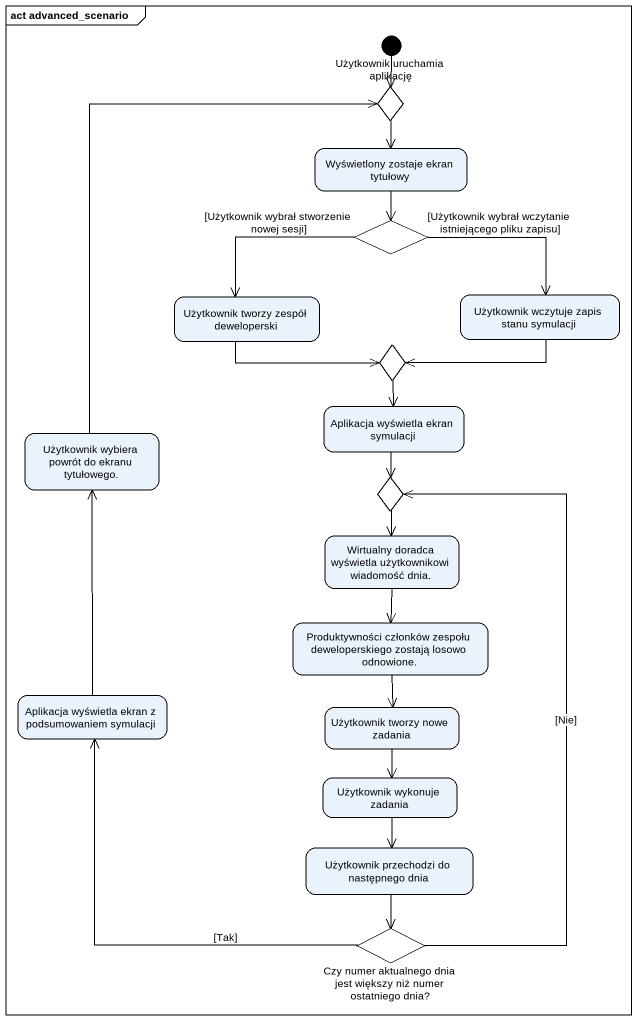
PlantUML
@startuml
mainframe act advanced_scenario
hide empty description
state "Użytkownik uruchamia aplikację" as Użytkownik_uruchamia <<start>>
state choice1 <<choice>>
state "Wyświetlony zostaje ekran tytułowy" as Wyświetlony_zostaje_ekran
state choice2 <<choice>>
state "Użytkownik tworzy zespół deweloperski" as Użytkownik_tworzy_zespół
state "Użytkownik wczytuje zapis stanu symulacji" as Użytkownik_wczytuje_zapis
state choice3 <<choice>>
state "Aplikacja wyświetla ekran symulacji" as Aplikacja_wyświetla_ekran
state "Użytkownik wybiera powrót do ekranu tytułowego." as Użytkownik_wybiera_powrót
state choice4 <<choice>>
state "Wirtualny doradca wyświetla użytkownikowi wiadomość dnia." as Wirtualny_doradca_wyświetla
state "Produktywności członków zespołu deweloperskiego zostają losowo odnowione." as Produktywności_członków
state "Aplikacja wyświetla ekran z podsumowaniem symulacji" as Aplikacja_wyświetla_ekran_z
state "Użytkownik tworzy nowe zadania" as Użytkownik_tworzy_nowe
state "Użytkownik wykonuje zadania" as Użytkownik_wykonuje_zadania
state "Użytkownik przechodzi do następnego dnia" as Użytkownik_przechodzi_do
state "Czy numer aktualnego dnia jest większy niż numer ostatniego dnia?" as Czy_numer_aktualnego_dnia <<choice>>
Użytkownik_uruchamia --> choice1
choice1 --> Wyświetlony_zostaje_ekran
Wyświetlony_zostaje_ekran --> choice2
choice2 -left-> Użytkownik_tworzy_zespół : [Użytkownik wybrał stworzenie nowej sesji]
choice2 -right-> Użytkownik_wczytuje_zapis : [Użytkownik wybrał wczytanie istniejącego pliku zapisu]
Użytkownik_tworzy_zespół -right-> choice3
Użytkownik_wczytuje_zapis -left-> choice3
choice3 --> Aplikacja_wyświetla_ekran
Aplikacja_wyświetla_ekran --> choice4
Użytkownik_wybiera_powrót -up-> choice1
choice4 --> Wirtualny_doradca_wyświetla
Wirtualny_doradca_wyświetla --> Produktywności_członków
Produktywności_członków --> Użytkownik_tworzy_nowe
Aplikacja_wyświetla_ekran_z -up-> Użytkownik_wybiera_powrót
Użytkownik_tworzy_nowe --> Użytkownik_wykonuje_zadania
Użytkownik_wykonuje_zadania --> Użytkownik_przechodzi_do
Użytkownik_przechodzi_do --> Czy_numer_aktualnego_dnia
Czy_numer_aktualnego_dnia -up-> choice4 : [Nie]
Czy_numer_aktualnego_dnia -up-> Aplikacja_wyświetla_ekran_z : [Tak]
@enduml
